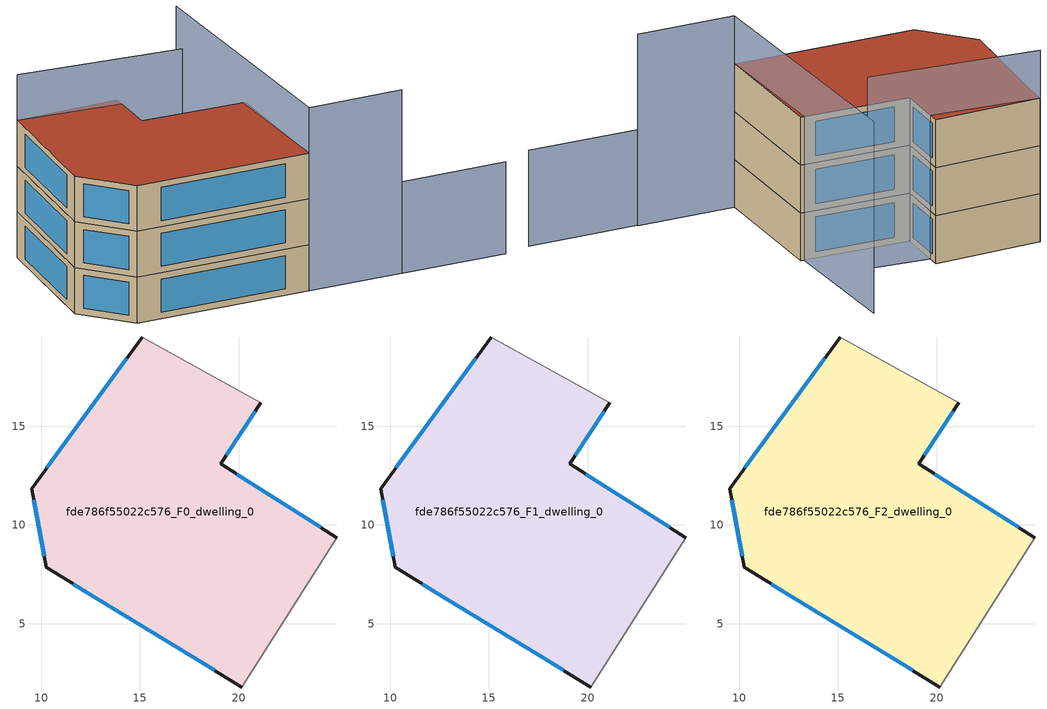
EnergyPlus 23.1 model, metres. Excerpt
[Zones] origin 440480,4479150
fde786f55022c576_F0_dwelling_0
 floor ground (EU_floor_Construction): 21.12,16.18 19.08,13.09 24.96,9.36 20.16,1.8 10.26,7.85 9.52,11.84 15.11,19.51 z0
 wall outside (EU_wall_Construction): 15.11,19.51 9.52,11.84 10.26,7.85 20.16,1.8 / 24.96,9.36 19.08,13.09 21.12,16.18 z0:3
 wall adiabatic (EU_wall_Construction): 21.12,16.18 15.11,19.51 / 20.16,1.8 24.96,9.36 z0:3
 window (EU_Window_Construction): 11.63,7.01 18.78,2.64 / 9.62,11.29 10.15,8.41 / 14.34,18.45 10.29,12.91 / 19.37,13.52 20.83,15.75 / 24.15,9.87 19.9,12.57 z0.42:2.58
fde786f55022c576_F1_dwelling_0
 floor to fde786f55022c576_F0_dwelling_0 (EU_floor_Construction): 21.12,16.18 19.08,13.09 24.96,9.36 20.15,1.8 10.26,7.85 9.52,11.84 15.11,19.51 z3
 wall outside (EU_wall_Construction): 15.11,19.51 9.52,11.84 10.26,7.85 20.16,1.8 / 24.96,9.36 19.08,13.09 21.12,16.18 z3:6
 wall adiabatic (EU_wall_Construction): 21.12,16.18 15.11,19.51 / 20.16,1.8 24.96,9.36 z3:6
 window (EU_Window_Construction): 11.63,7.01 18.78,2.64 / 9.62,11.29 10.15,8.41 / 14.34,18.45 10.29,12.91 / 19.37,13.52 20.83,15.75 / 24.15,9.87 19.9,12.57 z3.42:5.58
fde786f55022c576_F2_dwelling_0
 floor to fde786f55022c576_F1_dwelling_0 (EU_floor_Construction): 21.12,16.18 19.08,13.09 24.96,9.36 20.15,1.8 10.26,7.85 9.52,11.84 15.11,19.51 z6
 wall outside (EU_wall_Construction): 15.11,19.51 9.52,11.84 10.26,7.85 20.16,1.8 / 24.96,9.36 19.08,13.09 21.12,16.18 z6:9
 wall adiabatic (EU_wall_Construction): 21.12,16.18 15.11,19.51 / 20.16,1.8 24.96,9.36 z6:9
 window (EU_Window_Construction): 11.63,7.01 18.78,2.64 / 9.62,11.29 10.15,8.41 / 14.34,18.45 10.29,12.91 / 19.37,13.52 20.83,15.75 / 24.15,9.87 19.9,12.57 z6.42:8.58
 roof outside (EU_roof_Construction): 20.16,1.8 24.96,9.36 19.08,13.09 21.12,16.18 15.11,19.51 9.52,11.84 10.26,7.85 z9
shading: 25.5,-1.47 20.13,1.76 / 20.13,1.76 29.43,17.18 / 23.93,13.27 15.12,19.51 z0:12; 31.47,-5.14 25.46,-1.52 z0:6
[Building]
EU S2 Campaign: North Axis=0; Terrain=City; Solar Distribution=FullExterior
[Site:Location]
Madrid: Latitude=40.5; Longitude=-3.5; Time Zone=1; Elevation=609
[SizingPeriod:WeatherFileDays]
AnnualSizingPeriod: Begin Month=1; Begin Day of Month=1; End Month=12; End Day of Month=31; Day of Week for Start Day=Monday; Use Weather File Daylight Saving Period=No; Use Weather File Rain and Snow Indicators=No
[MATERIAL]
EU_InternalMass_Material: Roughness=MediumRough; Thickness=0.1; Conductivity=1; Density=1800; Specific Heat=900; Thermal Absorptance=0.9; Solar Absorptance=0.7; Visible Absorptance=0.7
[MATERIAL:NOMASS] Roughness=MediumRough; Thermal Absorptance=0.9; Solar Absorptance=0.7; Visible Absorptance=0.7
Name | Thermal Resistance
EU_wall_NoMass | 1.60022
EU_roof_NoMass | 1.57597
EU_floor_NoMass | 0.470652
[WINDOWMATERIAL:SIMPLEGLAZINGSYSTEM]
EU_Window_SimpleGlazing: UFactor=3.28802; Solar Heat Gain Coefficient=0.85; Visible Transmittance=0.85
[CONSTRUCTION]
EU_wall_Construction: EU_wall_NoMass
EU_roof_Construction: EU_roof_NoMass
EU_floor_Construction: EU_floor_NoMass
EU_InternalMass_Construction: EU_InternalMass_Material
EU_Window_Construction: EU_Window_SimpleGlazing
[ZONE] Type=1; Multiplier=1; Ceiling Height=autocalculate; Floor Area=autocalculate; Part of Total Floor Area=Yes
Name | Volume
fde786f55022c576_F0_dwelling_0 | 447.654
fde786f55022c576_F1_dwelling_0; fde786f55022c576_F2_dwelling_0 | 447.655
[INTERNALMASS] Construction=EU_InternalMass_Construction; Surface Area=149.218
Name | Zone or ZoneList
fde786f55022c576_F0_dwelling_0_EU_InternalMass | fde786f55022c576_F0_dwelling_0
fde786f55022c576_F1_dwelling_0_EU_InternalMass | fde786f55022c576_F1_dwelling_0
fde786f55022c576_F2_dwelling_0_EU_InternalMass | fde786f55022c576_F2_dwelling_0
[OTHEREQUIPMENT] Fuel Type=Electricity; Design Level Calculation Method=Watts/Area; Power per Zone Floor Area=1; Fraction Latent=0; Fraction Radiant=0; Fraction Lost=0; Carbon Dioxide Generation Rate=0; EndUse Subcategory=EU_Step8_InternalGains
Name | Zone or ZoneList or Space or SpaceList | Schedule
EU_Step8_InternalGain_fde786f55022c576_F0_dwelling_0_f000 | fde786f55022c576_F0_dwelling_0 | EU_Step8_GainSchedule_fde786f55022c576_F0_dwelling_0_f000
EU_Step8_InternalGain_fde786f55022c576_F1_dwelling_0_f000 | fde786f55022c576_F1_dwelling_0 | EU_Step8_GainSchedule_fde786f55022c576_F1_dwelling_0_f000
EU_Step8_InternalGain_fde786f55022c576_F2_dwelling_0_f000 | fde786f55022c576_F2_dwelling_0 | EU_Step8_GainSchedule_fde786f55022c576_F2_dwelling_0_f000
[ZONEVENTILATION:DESIGNFLOWRATE] Schedule=EU_AlwaysOn; Design Flow Rate Calculation Method=AirChanges/Hour; Air Changes per Hour=0.480704; Ventilation Type=Natural; Fan Pressure Rise=0; Fan Total Efficiency=1; Constant Term Coefficient=1; Temperature Term Coefficient=0; Velocity Term Coefficient=0; Velocity Squared Term Coefficient=0; Minimum Indoor Temperature=-100; Maximum Indoor Temperature=100; Delta Temperature=-100; Minimum Outdoor Temperature=-100; Maximum Outdoor Temperature=100; Maximum Wind Speed=40
Name | Zone or ZoneList or Space or SpaceList
EU_ConstantAir_fde786f55022c576_F0_dwelling_0 | fde786f55022c576_F0_dwelling_0
EU_ConstantAir_fde786f55022c576_F1_dwelling_0 | fde786f55022c576_F1_dwelling_0
EU_ConstantAir_fde786f55022c576_F2_dwelling_0 | fde786f55022c576_F2_dwelling_0
[HVACTEMPLATE:THERMOSTAT] Constant Heating Setpoint=20; Constant Cooling Setpoint=50
EU_HeatOnly_fde786f55022c576_F0_dwelling_0; EU_HeatOnly_fde786f55022c576_F1_dwelling_0; EU_HeatOnly_fde786f55022c576_F2_dwelling_0
[HVACTEMPLATE:ZONE:IDEALLOADSAIRSYSTEM] System Availability Schedule=EU_AlwaysOn; Maximum Heating Supply Air Temperature=50; Minimum Cooling Supply Air Temperature=13; Maximum Heating Supply Air Humidity Ratio=0.0156; Minimum Cooling Supply Air Humidity Ratio=0.0077; Heating Limit=NoLimit; Cooling Limit=NoLimit; Heating Availability Schedule=EU_AlwaysOn; Cooling Availability Schedule=EU_CoolingOff; Dehumidification Control Type=ConstantSensibleHeatRatio; Cooling Sensible Heat Ratio=0.7; Dehumidification Setpoint=60; Humidification Control Type=None; Humidification Setpoint=30; Outdoor Air Method=None; Outdoor Air Flow Rate per Person=0.00944; Outdoor Air Flow Rate per Zone Floor Area=0; Outdoor Air Flow Rate per Zone=0; Demand Controlled Ventilation Type=None; Outdoor Air Economizer Type=NoEconomizer; Heat Recovery Type=None; Sensible Heat Recovery Effectiveness=0.7; Latent Heat Recovery Effectiveness=0.65
Name | Template Thermostat
fde786f55022c576_F0_dwelling_0 | EU_HeatOnly_fde786f55022c576_F0_dwelling_0
fde786f55022c576_F1_dwelling_0 | EU_HeatOnly_fde786f55022c576_F1_dwelling_0
fde786f55022c576_F2_dwelling_0 | EU_HeatOnly_fde786f55022c576_F2_dwelling_0
[SIZING:ZONE] Zone Cooling Design Supply Air Temperature Input Method=SupplyAirTemperature; Zone Cooling Design Supply Air Temperature=13; Zone Heating Design Supply Air Temperature Input Method=SupplyAirTemperature; Zone Heating Design Supply Air Temperature=50; Zone Cooling Design Supply Air Humidity Ratio=0.008; Zone Heating Design Supply Air Humidity Ratio=0.008; Cooling Design Air Flow Method=DesignDay; Cooling Design Air Flow Rate=0; Cooling Minimum Air Flow per Zone Floor Area=0.000762; Cooling Minimum Air Flow=0; Cooling Minimum Air Flow Fraction=0.2; Heating Design Air Flow Method=DesignDay; Heating Design Air Flow Rate=0; Heating Maximum Air Flow per Zone Floor Area=0.002032; Heating Maximum Air Flow=0.141576; Heating Maximum Air Flow Fraction=0.3; Account for Dedicated Outdoor Air System=No; Dedicated Outdoor Air System Control Strategy=NeutralSupplyAir; Dedicated Outdoor Air Low Setpoint Temperature for Design=autosize; Dedicated Outdoor Air High Setpoint Temperature for Design=autosize; Zone Load Sizing Method=Sensible Load Only No Latent Load; Zone Latent Cooling Design Supply Air Humidity Ratio Input Method=HumidityRatioDifference; Zone Cooling Design Supply Air Humidity Ratio Difference=0.005; Zone Latent Heating Design Supply Air Humidity Ratio Input Method=HumidityRatioDifference; Zone Humidification Design Supply Air Humidity Ratio Difference=0.005
fde786f55022c576_F0_dwelling_0; fde786f55022c576_F1_dwelling_0; fde786f55022c576_F2_dwelling_0
[SCHEDULE:CONSTANT]
Name | Hourly Value
EU_AlwaysOn | 1
EU_CoolingOff | 0
[SCHEDULE:FILE] Column Number=1; Rows to Skip at Top=0; Number of Hours of Data=8760; Column Separator=Comma; Interpolate to Timestep=No; Minutes per Item=60; Adjust Schedule for Daylight Savings=Yes
Name | File
EU_Step8_GainSchedule_fde786f55022c576_F0_dwelling_0_f000 | ../../schedules/fde786f55022c576/fde786f55022c576_F0_dwelling_0_f000_gain.csv
EU_Step8_GainSchedule_fde786f55022c576_F1_dwelling_0_f000 | ../../schedules/fde786f55022c576/fde786f55022c576_F1_dwelling_0_f000_gain.csv
EU_Step8_GainSchedule_fde786f55022c576_F2_dwelling_0_f000 | ../../schedules/fde786f55022c576/fde786f55022c576_F2_dwelling_0_f000_gain.csv
